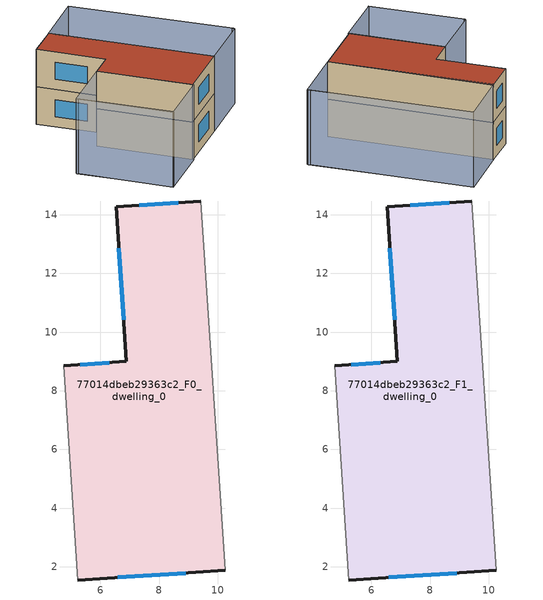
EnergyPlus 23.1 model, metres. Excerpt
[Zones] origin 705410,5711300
77014dbeb29363c2_F0_dwelling_0
 floor ground (EU_floor_Construction): 9.43,14.47 10.27,1.87 5.23,1.55 4.74,8.86 6.89,9 6.54,14.27 z0
 wall outside (EU_wall_Construction): 5.23,1.55 10.27,1.87 / 9.43,14.47 6.54,14.27 6.89,9 4.74,8.86 z0:3
 wall adiabatic (EU_wall_Construction): 10.27,1.87 9.43,14.47 / 4.74,8.86 5.23,1.55 z0:3
 window (EU_Window_Construction): 6.59,1.63 8.91,1.79 / 6.31,8.96 5.32,8.89 / 6.63,12.85 6.79,10.42 / 8.65,14.42 7.32,14.33 z0.81:2.19
77014dbeb29363c2_F1_dwelling_0
 floor to 77014dbeb29363c2_F0_dwelling_0 (EU_floor_Construction): 9.43,14.47 10.27,1.87 5.23,1.55 4.74,8.86 6.89,9 6.54,14.27 z3
 wall outside (EU_wall_Construction): 5.23,1.55 10.27,1.87 / 9.43,14.47 6.54,14.27 6.89,9 4.74,8.86 z3:6
 wall adiabatic (EU_wall_Construction): 10.27,1.87 9.43,14.47 / 4.74,8.86 5.23,1.55 z3:6
 window (EU_Window_Construction): 6.59,1.63 8.91,1.79 / 6.31,8.96 5.32,8.89 / 6.63,12.85 6.79,10.42 / 8.65,14.42 7.32,14.33 z3.81:5.19
 roof outside (EU_roof_Construction): 10.27,1.87 9.43,14.47 6.54,14.27 6.89,9 4.74,8.86 5.23,1.55 z6
shading: 15.13,2.3 14.17,14.83 / -0.08,8.47 0.46,1.13 / 0.42,1.15 -0.09,8.53 / -0.09,8.53 4.74,8.85 / 4.74,8.85 5.25,1.48 / 5.25,1.48 0.42,1.15 / 9.31,14.46 14.19,14.83 / 14.19,14.83 15.14,2.24 / 15.14,2.24 10.27,1.87 / 10.27,1.87 9.31,14.46 z0:6
[Building]
EU S2 Campaign: North Axis=0; Terrain=City; Solar Distribution=FullExterior
[Site:Location]
London: Latitude=51.5; Longitude=-0.5; Time Zone=0; Elevation=25
[SizingPeriod:WeatherFileDays]
AnnualSizingPeriod: Begin Month=1; Begin Day of Month=1; End Month=12; End Day of Month=31; Day of Week for Start Day=Monday; Use Weather File Daylight Saving Period=No; Use Weather File Rain and Snow Indicators=No
[MATERIAL]
EU_InternalMass_Material: Roughness=MediumRough; Thickness=0.1; Conductivity=1; Density=1800; Specific Heat=900; Thermal Absorptance=0.9; Solar Absorptance=0.7; Visible Absorptance=0.7
[MATERIAL:NOMASS] Roughness=MediumRough; Thermal Absorptance=0.9; Solar Absorptance=0.7; Visible Absorptance=0.7
Name | Thermal Resistance
EU_wall_NoMass | 0.555556
EU_roof_NoMass | 0.510204
EU_floor_NoMass | 1.68919
[WINDOWMATERIAL:SIMPLEGLAZINGSYSTEM]
EU_Window_SimpleGlazing: UFactor=3.96; Solar Heat Gain Coefficient=0.85; Visible Transmittance=0.85
[CONSTRUCTION]
EU_wall_Construction: EU_wall_NoMass
EU_roof_Construction: EU_roof_NoMass
EU_floor_Construction: EU_floor_NoMass
EU_Window_Construction: EU_Window_SimpleGlazing
EU_InternalMass_Construction: EU_InternalMass_Material
[ZONE] Type=1; Multiplier=1; Ceiling Height=autocalculate; Floor Area=autocalculate; Part of Total Floor Area=Yes
Name | Volume
77014dbeb29363c2_F0_dwelling_0 | 156.959
77014dbeb29363c2_F1_dwelling_0 | 156.958
[INTERNALMASS] Construction=EU_InternalMass_Construction; Surface Area=52.3191
Name | Zone or ZoneList
77014dbeb29363c2_F0_dwelling_0_EU_InternalMass | 77014dbeb29363c2_F0_dwelling_0
77014dbeb29363c2_F1_dwelling_0_EU_InternalMass | 77014dbeb29363c2_F1_dwelling_0
[OTHEREQUIPMENT] Fuel Type=Electricity; Design Level Calculation Method=Watts/Area; Power per Zone Floor Area=1; Fraction Latent=0; Fraction Radiant=0; Fraction Lost=0; Carbon Dioxide Generation Rate=0; EndUse Subcategory=EU_Step8_InternalGains
Name | Zone or ZoneList or Space or SpaceList | Schedule
EU_Step8_InternalGain_77014dbeb29363c2_F0_dwelling_0_f000 | 77014dbeb29363c2_F0_dwelling_0 | EU_Step8_GainSchedule_77014dbeb29363c2_F0_dwelling_0_f000
EU_Step8_InternalGain_77014dbeb29363c2_F1_dwelling_0_f000 | 77014dbeb29363c2_F1_dwelling_0 | EU_Step8_GainSchedule_77014dbeb29363c2_F1_dwelling_0_f000
[ZONEVENTILATION:DESIGNFLOWRATE] Schedule=EU_AlwaysOn; Design Flow Rate Calculation Method=AirChanges/Hour; Air Changes per Hour=0.48; Ventilation Type=Natural; Fan Pressure Rise=0; Fan Total Efficiency=1; Constant Term Coefficient=1; Temperature Term Coefficient=0; Velocity Term Coefficient=0; Velocity Squared Term Coefficient=0; Minimum Indoor Temperature=-100; Maximum Indoor Temperature=100; Delta Temperature=-100; Minimum Outdoor Temperature=-100; Maximum Outdoor Temperature=100; Maximum Wind Speed=40
Name | Zone or ZoneList or Space or SpaceList
EU_ConstantAir_77014dbeb29363c2_F0_dwelling_0 | 77014dbeb29363c2_F0_dwelling_0
EU_ConstantAir_77014dbeb29363c2_F1_dwelling_0 | 77014dbeb29363c2_F1_dwelling_0
[HVACTEMPLATE:THERMOSTAT] Constant Heating Setpoint=20; Constant Cooling Setpoint=50
EU_HeatOnly_77014dbeb29363c2_F0_dwelling_0; EU_HeatOnly_77014dbeb29363c2_F1_dwelling_0
[HVACTEMPLATE:ZONE:IDEALLOADSAIRSYSTEM] System Availability Schedule=EU_AlwaysOn; Maximum Heating Supply Air Temperature=50; Minimum Cooling Supply Air Temperature=13; Maximum Heating Supply Air Humidity Ratio=0.0156; Minimum Cooling Supply Air Humidity Ratio=0.0077; Heating Limit=NoLimit; Cooling Limit=NoLimit; Heating Availability Schedule=EU_AlwaysOn; Cooling Availability Schedule=EU_CoolingOff; Dehumidification Control Type=ConstantSensibleHeatRatio; Cooling Sensible Heat Ratio=0.7; Dehumidification Setpoint=60; Humidification Control Type=None; Humidification Setpoint=30; Outdoor Air Method=None; Outdoor Air Flow Rate per Person=0.00944; Outdoor Air Flow Rate per Zone Floor Area=0; Outdoor Air Flow Rate per Zone=0; Demand Controlled Ventilation Type=None; Outdoor Air Economizer Type=NoEconomizer; Heat Recovery Type=None; Sensible Heat Recovery Effectiveness=0.7; Latent Heat Recovery Effectiveness=0.65
Name | Template Thermostat
77014dbeb29363c2_F0_dwelling_0 | EU_HeatOnly_77014dbeb29363c2_F0_dwelling_0
77014dbeb29363c2_F1_dwelling_0 | EU_HeatOnly_77014dbeb29363c2_F1_dwelling_0
[SIZING:ZONE] Zone Cooling Design Supply Air Temperature Input Method=SupplyAirTemperature; Zone Cooling Design Supply Air Temperature=13; Zone Heating Design Supply Air Temperature Input Method=SupplyAirTemperature; Zone Heating Design Supply Air Temperature=50; Zone Cooling Design Supply Air Humidity Ratio=0.008; Zone Heating Design Supply Air Humidity Ratio=0.008; Cooling Design Air Flow Method=DesignDay; Cooling Design Air Flow Rate=0; Cooling Minimum Air Flow per Zone Floor Area=0.000762; Cooling Minimum Air Flow=0; Cooling Minimum Air Flow Fraction=0.2; Heating Design Air Flow Method=DesignDay; Heating Design Air Flow Rate=0; Heating Maximum Air Flow per Zone Floor Area=0.002032; Heating Maximum Air Flow=0.141576; Heating Maximum Air Flow Fraction=0.3; Account for Dedicated Outdoor Air System=No; Dedicated Outdoor Air System Control Strategy=NeutralSupplyAir; Dedicated Outdoor Air Low Setpoint Temperature for Design=autosize; Dedicated Outdoor Air High Setpoint Temperature for Design=autosize; Zone Load Sizing Method=Sensible Load Only No Latent Load; Zone Latent Cooling Design Supply Air Humidity Ratio Input Method=HumidityRatioDifference; Zone Cooling Design Supply Air Humidity Ratio Difference=0.005; Zone Latent Heating Design Supply Air Humidity Ratio Input Method=HumidityRatioDifference; Zone Humidification Design Supply Air Humidity Ratio Difference=0.005
77014dbeb29363c2_F0_dwelling_0; 77014dbeb29363c2_F1_dwelling_0
[SCHEDULE:CONSTANT]
Name | Hourly Value
EU_AlwaysOn | 1
EU_CoolingOff | 0
[SCHEDULE:FILE] Column Number=1; Rows to Skip at Top=0; Number of Hours of Data=8760; Column Separator=Comma; Interpolate to Timestep=No; Minutes per Item=60; Adjust Schedule for Daylight Savings=Yes
Name | File
EU_Step8_GainSchedule_77014dbeb29363c2_F0_dwelling_0_f000 | ../../schedules/77014dbeb29363c2/77014dbeb29363c2_F0_dwelling_0_f000_gain.csv
EU_Step8_GainSchedule_77014dbeb29363c2_F1_dwelling_0_f000 | ../../schedules/77014dbeb29363c2/77014dbeb29363c2_F1_dwelling_0_f000_gain.csv
